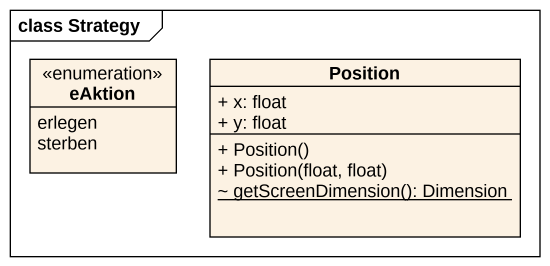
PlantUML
@startuml
mainframe class Strategy
hide circle
hide empty members
skinparam classAttributeIconSize 0
enum eAktion {
  erlegen
  sterben
}
class Position {
  + x: float
  + y: float
  + Position()
  + Position(float, float)
  {static} ~ getScreenDimension(): Dimension
}
@enduml
